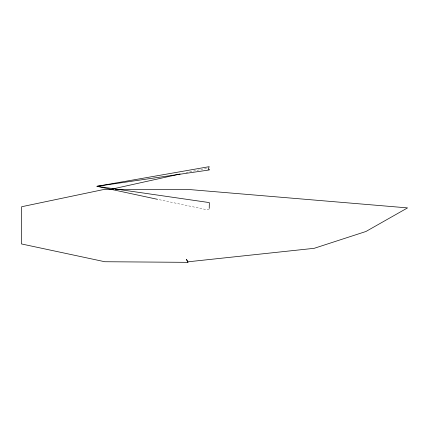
<?xml version="1.0" encoding="UTF-8"?>
<svg xmlns="http://www.w3.org/2000/svg" width="429" height="429" viewBox="0 0 429 429"><rect width="100%" height="100%" fill="white"/><g stroke="black" fill="none" stroke-linecap="round" stroke-linejoin="round"><path stroke-width="0.32" stroke-dasharray="2.15 1.61" d="M206.596 168.297L188.599 172.12M209.213 209.025L206.515 209.663L158.038 199.437M185.993 172.699L187.95 172.265"/><path stroke-width="0.64" d="M187.95 262.339L186.551 259.475L187.95 262.339L104.799 261.733L21.45 243.94L21.595 206.746L104.102 189.436L113.342 189.409M209.229 208.381L209.331 202.59L96.933 186.299L209.229 166.661L208.108 169.332L209.309 169.16L209.331 169.959L96.933 186.299L157.529 199.329M110.972 189.318L180.121 173.997M187.95 261.808L314.178 248.316L365.932 231.494L407.55 207.893L186.829 189.334L115.326 189.404"/></g></svg>
